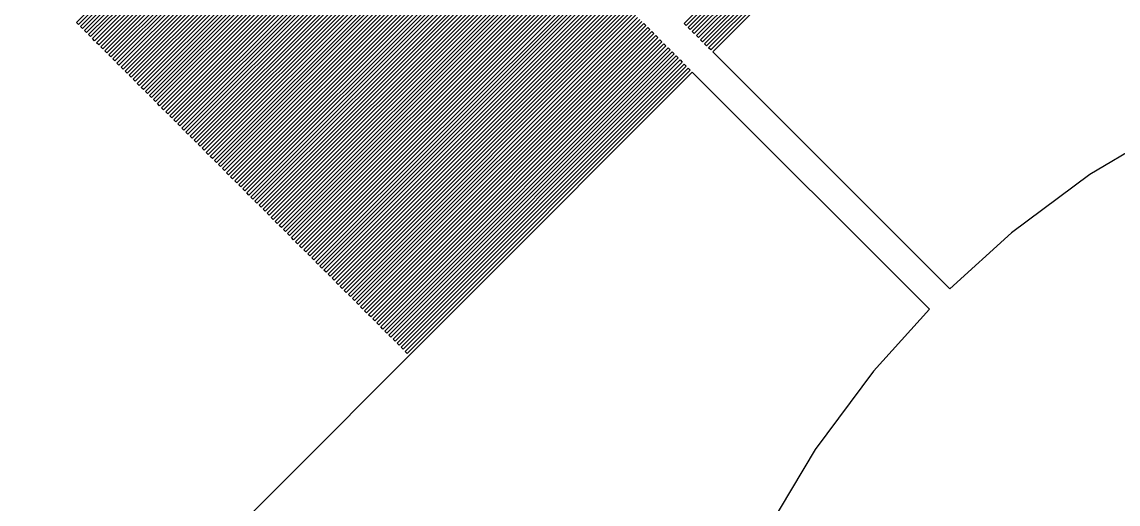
# Model space of a CAD drawing. Extents: x 1 to 107, y 1 to 71.
# Drawn here: x 97.849 to 101.667, y 24.241 to 25.92 of the extents above; entities that cross this region are included whole.
import ezdxf

# ---------------------------------------------------------------- set-up
doc = ezdxf.new("R2010")
doc.units = 0

msp = doc.modelspace()

# ---------------------------------------------------------------- linework, layer by layer
for p, q in [((100.255, 25.8156), (102.591, 28.1513)), ((98.0383, 25.9181), (99.0247, 26.9045)), ((99.0318, 26.8975), (98.0454, 25.9111)), ((98.0525, 25.904), (99.0389, 26.8904)), ((99.046, 26.8833), (98.0595, 25.8969)), ((100.156, 25.9146), (101.143, 26.901)), ((101.15, 26.8939), (100.163, 25.9075)), ((100.17, 25.9004), (101.157, 26.8869)), ((98.0666, 25.8898), (99.053, 26.8763)), ((99.0601, 26.8692), (98.0737, 25.8828)), ((98.0807, 25.8757), (99.0672, 26.8621)), ((99.0742, 26.855), (98.0878, 25.8686)), ((98.0949, 25.8616), (99.0813, 26.848)), ((101.164, 26.8798), (100.177, 25.8934)), ((100.184, 25.8863), (101.171, 26.8727)), ((101.178, 26.8656), (100.191, 25.8792)), ((100.199, 25.8722), (101.185, 26.8586)), ((101.192, 26.8515), (100.206, 25.8651)), ((100.213, 25.858), (101.199, 26.8444)), ((99.0884, 26.8409), (98.102, 25.8545)), ((98.109, 25.8474), (99.0955, 26.8338)), ((99.1025, 26.8268), (98.1161, 25.8403)), ((98.1232, 25.8333), (99.1096, 26.8197)), ((99.1167, 26.8126), (98.1302, 25.8262)), ((101.206, 26.8374), (100.22, 25.8509)), ((100.227, 25.8439), (101.213, 26.8303)), ((101.22, 26.8232), (100.234, 25.8368)), ((100.241, 25.8297), (101.227, 26.8161)), ((101.234, 26.8091), (100.248, 25.8226)), ((98.1373, 25.8191), (99.1237, 26.8056)), ((99.1308, 26.7985), (98.1444, 25.8121)), ((98.1515, 25.805), (99.1379, 26.7914)), ((99.1449, 26.7843), (98.1585, 25.7979)), ((98.1656, 25.7908), (99.152, 26.7773)), ((99.1591, 26.7702), (98.1727, 25.7838)), ((98.1797, 25.7767), (99.1662, 26.7631)), ((99.1732, 26.7561), (98.1868, 25.7696)), ((98.1939, 25.7626), (99.1803, 26.749)), ((99.1874, 26.7419), (98.201, 25.7555)), ((98.208, 25.7484), (99.1945, 26.7348)), ((99.2015, 26.7278), (98.2151, 25.7413)), ((98.2222, 25.7343), (99.2086, 26.7207)), ((99.2157, 26.7136), (98.2292, 25.7272)), ((98.2363, 25.7201), (99.2227, 26.7066)), ((99.2298, 26.6995), (98.2434, 25.7131)), ((98.2505, 25.706), (99.2369, 26.6924)), ((99.2439, 26.6853), (98.2575, 25.6989)), ((98.2646, 25.6918), (99.251, 26.6783)), ((99.2581, 26.6712), (98.2717, 25.6848)), ((98.2787, 25.6777), (99.2652, 26.6641)), ((99.2722, 26.6571), (98.2858, 25.6706)), ((98.2929, 25.6636), (99.2793, 26.65)), ((99.2864, 26.6429), (98.3, 25.6565)), ((98.307, 25.6494), (99.2934, 26.6358)), ((99.3005, 26.6288), (98.3141, 25.6424)), ((98.3212, 25.6353), (99.3076, 26.6217)), ((99.3147, 26.6146), (98.3282, 25.6282)), ((98.3353, 25.6211), (99.3217, 26.6076)), ((99.3288, 26.6005), (98.3424, 25.6141)), ((98.3495, 25.607), (99.3359, 26.5934)), ((99.3429, 26.5863), (98.3565, 25.5999)), ((98.3636, 25.5928), (99.35, 26.5793)), ((99.3571, 26.5722), (98.3707, 25.5858)), ((98.3777, 25.5787), (99.3642, 26.5651)), ((99.3712, 26.5581), (98.3848, 25.5716)), ((98.3919, 25.5646), (99.3783, 26.551)), ((99.3854, 26.5439), (98.3989, 25.5575)), ((98.406, 25.5504), (99.3924, 26.5368)), ((99.3995, 26.5298), (98.4131, 25.5434)), ((98.4202, 25.5363), (99.4066, 26.5227)), ((99.4137, 26.5156), (98.4272, 25.5292)), ((98.4343, 25.5222), (99.4207, 26.5086)), ((99.4278, 26.5015), (98.4414, 25.5151)), ((98.4485, 25.508), (99.4349, 26.4944)), ((99.4419, 26.4874), (98.4555, 25.5009)), ((98.4626, 25.4939), (99.449, 26.4803)), ((99.4561, 26.4732), (98.4697, 25.4868)), ((98.4767, 25.4797), (99.4632, 26.4661)), ((99.4702, 26.4591), (98.4838, 25.4727)), ((98.4909, 25.4656), (99.4773, 26.452)), ((99.4844, 26.4449), (98.4979, 25.4585)), ((98.505, 25.4514), (99.4914, 26.4379)), ((99.4985, 26.4308), (98.5121, 25.4444)), ((98.5192, 25.4373), (99.5056, 26.4237)), ((99.5126, 26.4166), (98.5262, 25.4302)), ((98.5333, 25.4232), (99.5197, 26.4096)), ((99.5268, 26.4025), (98.5404, 25.4161)), ((98.5474, 25.409), (99.5339, 26.3954)), ((99.5409, 26.3884), (98.5545, 25.4019)), ((98.5616, 25.3949), (99.548, 26.3813)), ((99.5551, 26.3742), (98.5686, 25.3878)), ((98.5757, 25.3807), (99.5621, 26.3672)), ((99.5692, 26.3601), (98.5828, 25.3737)), ((98.5899, 25.3666), (99.5763, 26.353)), ((99.5834, 26.3459), (98.597, 25.3595)), ((98.604, 25.3524), (99.5904, 26.3389)), ((99.5975, 26.3318), (98.6111, 25.3454)), ((98.6182, 25.3383), (99.6046, 26.3247)), ((99.6116, 26.3176), (98.6252, 25.3312)), ((98.6323, 25.3242), (99.6187, 26.3106)), ((99.6258, 26.3035), (98.6394, 25.3171)), ((98.6464, 25.31), (99.6329, 26.2964)), ((99.6399, 26.2894), (98.6535, 25.3029)), ((98.6606, 25.2959), (99.647, 26.2823)), ((99.6541, 26.2752), (98.6676, 25.2888)), ((98.6747, 25.2817), (99.6611, 26.2682)), ((99.6682, 26.2611), (98.6818, 25.2747)), ((98.6889, 25.2676), (99.6753, 26.254)), ((99.6824, 26.2469), (98.6959, 25.2605)), ((98.703, 25.2534), (99.6894, 26.2399)), ((99.6965, 26.2328), (98.7101, 25.2464)), ((98.7171, 25.2393), (99.7036, 26.2257)), ((99.7106, 26.2187), (98.7242, 25.2322)), ((98.7313, 25.2252), (99.7177, 26.2116)), ((99.7248, 26.2045), (98.7384, 25.2181)), ((98.7454, 25.211), (99.7319, 26.1974)), ((99.7389, 26.1904), (98.7525, 25.204)), ((98.7596, 25.1969), (99.746, 26.1833)), ((99.7531, 26.1762), (98.7666, 25.1898)), ((98.7737, 25.1827), (99.7601, 26.1691)), ((99.7672, 26.1621), (98.7808, 25.1757)), ((98.7879, 25.1686), (99.7743, 26.155)), ((99.7814, 26.1479), (98.7949, 25.1615)), ((98.802, 25.1544), (99.7884, 26.1409)), ((99.7955, 26.1338), (98.8091, 25.1474)), ((98.8161, 25.1403), (99.8026, 26.1267)), ((99.8096, 26.1197), (98.8232, 25.1332)), ((98.8303, 25.1262), (99.8167, 26.1126)), ((99.8238, 26.1055), (98.8374, 25.1191)), ((98.8444, 25.112), (99.8308, 26.0984)), ((99.8379, 26.0914), (98.8515, 25.105)), ((98.8586, 25.0979), (99.845, 26.0843)), ((99.8521, 26.0772), (98.8656, 25.0908)), ((98.8727, 25.0837), (99.8591, 26.0702)), ((99.8662, 26.0631), (98.8798, 25.0767)), ((98.8869, 25.0696), (99.8733, 26.056)), ((99.8803, 26.049), (98.8939, 25.0625)), ((98.901, 25.0555), (99.8874, 26.0419)), ((99.8945, 26.0348), (98.9081, 25.0484)), ((98.9151, 25.0413), (99.9016, 26.0277)), ((99.9086, 26.0207), (98.9222, 25.0342)), ((98.9293, 25.0272), (99.9157, 26.0136)), ((99.9228, 26.0065), (98.9364, 25.0201)), ((98.9434, 25.013), (99.9298, 25.9995)), ((99.9369, 25.9924), (98.9505, 25.006)), ((98.9576, 24.9989), (99.944, 25.9853)), ((99.951, 25.9782), (98.9646, 24.9918)), ((98.9717, 24.9847), (99.9581, 25.9712)), ((99.9652, 25.9641), (98.9788, 24.9777)), ((98.9858, 24.9706), (99.9723, 25.957)), ((99.9793, 25.95), (98.9929, 24.9635)), ((99, 24.9565), (99.9864, 25.9429)), ((99.9935, 25.9358), (99.0071, 24.9494)), ((99.0141, 24.9423), (100.001, 25.9287)), ((98.0454, 25.9111), (98.0383, 25.9181)), ((98.0595, 25.8969), (98.0525, 25.904)), ((98.0737, 25.8828), (98.0666, 25.8898)), ((100.008, 25.9217), (99.0212, 24.9353)), ((99.0283, 24.9282), (100.015, 25.9146)), ((100.022, 25.9075), (99.0354, 24.9211)), ((99.0424, 24.914), (100.029, 25.9005)), ((100.036, 25.8934), (99.0495, 24.907)), ((100.015, 25.9146), (100.022, 25.9075)), ((100.029, 25.9005), (100.036, 25.8934)), ((100.163, 25.9075), (100.156, 25.9146)), ((100.177, 25.8934), (100.17, 25.9004)), ((98.0878, 25.8686), (98.0807, 25.8757)), ((98.102, 25.8545), (98.0949, 25.8616)), ((99.0566, 24.8999), (100.043, 25.8863)), ((100.05, 25.8792), (99.0636, 24.8928)), ((99.0707, 24.8858), (100.057, 25.8722)), ((100.064, 25.8651), (99.0778, 24.8787)), ((99.0848, 24.8716), (100.071, 25.858)), ((100.043, 25.8863), (100.05, 25.8792)), ((100.057, 25.8722), (100.064, 25.8651)), ((100.071, 25.858), (100.078, 25.851)), ((100.191, 25.8792), (100.184, 25.8863)), ((100.206, 25.8651), (100.199, 25.8722)), ((100.22, 25.8509), (100.213, 25.858)), ((98.1161, 25.8403), (98.109, 25.8474)), ((98.1302, 25.8262), (98.1232, 25.8333)), ((98.1444, 25.8121), (98.1373, 25.8191)), ((100.078, 25.851), (99.0919, 24.8645)), ((99.099, 24.8575), (100.085, 25.8439)), ((100.092, 25.8368), (99.106, 24.8504)), ((99.1131, 24.8433), (100.1, 25.8297)), ((100.107, 25.8227), (99.1202, 24.8363)), ((99.1273, 24.8292), (100.114, 25.8156)), ((100.085, 25.8439), (100.092, 25.8368)), ((100.1, 25.8297), (100.107, 25.8227)), ((100.114, 25.8156), (100.121, 25.8085)), ((100.234, 25.8368), (100.227, 25.8439)), ((100.248, 25.8226), (100.241, 25.8297)), ((101.081, 24.9901), (100.255, 25.8156)), ((98.1585, 25.7979), (98.1515, 25.805)), ((98.1727, 25.7838), (98.1656, 25.7908)), ((98.1868, 25.7696), (98.1797, 25.7767)), ((100.121, 25.8085), (99.1343, 24.8221)), ((99.1414, 24.815), (100.128, 25.8015)), ((100.135, 25.7944), (99.1485, 24.808)), ((99.1556, 24.8009), (100.142, 25.7873)), ((100.149, 25.7802), (99.1626, 24.7938)), ((100.128, 25.8015), (100.135, 25.7944)), ((100.142, 25.7873), (100.149, 25.7802)), ((97.8487, 23.4091), (100.184, 25.7449)), ((98.201, 25.7555), (98.1939, 25.7626)), ((98.2151, 25.7413), (98.208, 25.7484)), ((99.1697, 24.7868), (100.156, 25.7732)), ((100.163, 25.7661), (99.1768, 24.7797)), ((99.1838, 24.7726), (100.17, 25.759)), ((100.177, 25.752), (99.1909, 24.7655)), ((100.156, 25.7732), (100.163, 25.7661)), ((100.17, 25.759), (100.177, 25.752)), ((100.184, 25.7449), (101.01, 24.9194)), ((98.2292, 25.7272), (98.2222, 25.7343)), ((98.2434, 25.7131), (98.2363, 25.7201)), ((98.2575, 25.6989), (98.2505, 25.706)), ((98.2717, 25.6848), (98.2646, 25.6918)), ((98.2858, 25.6706), (98.2787, 25.6777)), ((98.3, 25.6565), (98.2929, 25.6636)), ((98.3141, 25.6424), (98.307, 25.6494)), ((98.3282, 25.6282), (98.3212, 25.6353)), ((98.3424, 25.6141), (98.3353, 25.6211)), ((98.3565, 25.5999), (98.3495, 25.607)), ((98.3707, 25.5858), (98.3636, 25.5928)), ((98.3848, 25.5716), (98.3777, 25.5787)), ((98.3989, 25.5575), (98.3919, 25.5646)), ((98.4131, 25.5434), (98.406, 25.5504)), ((101.861, 25.563), (101.569, 25.388)), ((98.4272, 25.5292), (98.4202, 25.5363)), ((98.4414, 25.5151), (98.4343, 25.5222)), ((98.4555, 25.5009), (98.4485, 25.508)), ((98.4697, 25.4868), (98.4626, 25.4939)), ((98.4838, 25.4727), (98.4767, 25.4797)), ((98.4979, 25.4585), (98.4909, 25.4656)), ((98.5121, 25.4444), (98.505, 25.4514)), ((98.5262, 25.4302), (98.5192, 25.4373)), ((98.5404, 25.4161), (98.5333, 25.4232)), ((98.5545, 25.4019), (98.5474, 25.409)), ((98.5686, 25.3878), (98.5616, 25.3949)), ((98.5828, 25.3737), (98.5757, 25.3807)), ((98.597, 25.3595), (98.5899, 25.3666)), ((101.569, 25.388), (101.296, 25.1851)), ((98.6111, 25.3454), (98.604, 25.3524)), ((98.6252, 25.3312), (98.6182, 25.3383)), ((98.6394, 25.3171), (98.6323, 25.3242)), ((98.6535, 25.3029), (98.6464, 25.31)), ((98.6676, 25.2888), (98.6606, 25.2959)), ((98.6818, 25.2747), (98.6747, 25.2817)), ((98.6959, 25.2605), (98.6889, 25.2676)), ((98.7101, 25.2464), (98.703, 25.2534)), ((98.7242, 25.2322), (98.7171, 25.2393)), ((98.7384, 25.2181), (98.7313, 25.2252)), ((98.7525, 25.204), (98.7454, 25.211)), ((98.7666, 25.1898), (98.7596, 25.1969)), ((98.7808, 25.1757), (98.7737, 25.1827)), ((98.7949, 25.1615), (98.7879, 25.1686)), ((101.296, 25.1851), (101.081, 24.9901)), ((98.8091, 25.1474), (98.802, 25.1544)), ((98.8232, 25.1332), (98.8161, 25.1403)), ((98.8374, 25.1191), (98.8303, 25.1262)), ((98.8515, 25.105), (98.8444, 25.112)), ((98.8656, 25.0908), (98.8586, 25.0979)), ((98.8798, 25.0767), (98.8727, 25.0837)), ((98.8939, 25.0625), (98.8869, 25.0696)), ((98.9081, 25.0484), (98.901, 25.0555)), ((98.9222, 25.0342), (98.9151, 25.0413)), ((98.9364, 25.0201), (98.9293, 25.0272)), ((98.9505, 25.006), (98.9434, 25.013)), ((98.9646, 24.9918), (98.9576, 24.9989)), ((98.9788, 24.9777), (98.9717, 24.9847)), ((98.9929, 24.9635), (98.9858, 24.9706)), ((99.0071, 24.9494), (99, 24.9565)), ((99.0212, 24.9353), (99.0141, 24.9423)), ((99.0354, 24.9211), (99.0283, 24.9282)), ((99.0495, 24.907), (99.0424, 24.914)), ((99.0636, 24.8928), (99.0566, 24.8999)), ((101.01, 24.9194), (100.815, 24.7041)), ((99.0778, 24.8787), (99.0707, 24.8858)), ((99.0919, 24.8645), (99.0848, 24.8716)), ((99.106, 24.8504), (99.099, 24.8575)), ((99.1202, 24.8363), (99.1131, 24.8433)), ((99.1343, 24.8221), (99.1273, 24.8292)), ((99.1485, 24.808), (99.1414, 24.815)), ((99.1626, 24.7938), (99.1556, 24.8009)), ((99.1768, 24.7797), (99.1697, 24.7868)), ((99.1909, 24.7655), (99.1838, 24.7726)), ((100.815, 24.7041), (100.612, 24.4306)), ((100.612, 24.4306), (100.437, 24.1385))]:
    msp.add_line(p, q)

doc.saveas('drawing.dxf')
